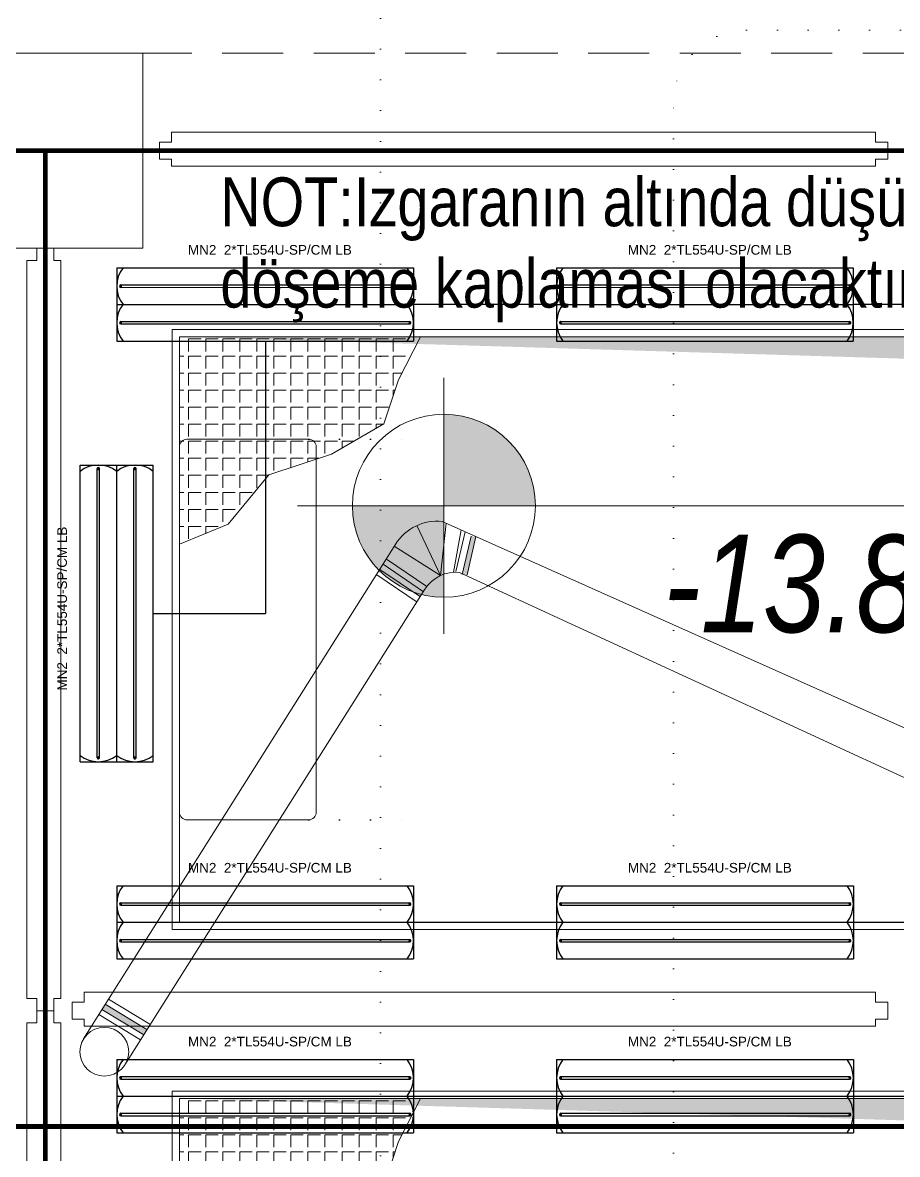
# Model space of a CAD drawing. Header units: metres. Extents: x -13316 to 152404, y -3899 to 30226.
# Drawn here: x 2610.7 to 2969.2, y 6338.6 to 6802.5 of the extents above; entities that cross this region are included whole.
import ezdxf
from ezdxf.enums import TextEntityAlignment as Align

# ---------------------------------------------------------------- set-up
doc = ezdxf.new("R2010")
doc.units = ezdxf.units.M
doc.header["$LTSCALE"] = 100
doc.header["$MEASUREMENT"] = 0
doc.linetypes.add('DOT2', pattern=[0.125, 0, -0.125])
doc.linetypes.add('HIDDEN', pattern=[0.375, 0.25, -0.125])
doc.layers.get('0').update_dxf_attribs({"color": 9, "lineweight": 9})
for name, color, linetype, lineweight in [('01', 9, 'Continuous', 9), ('06D', 9, 'Continuous', 9), ('10', 9, 'Continuous', 9), ('20', 9, 'DOT2', 9), ('21', 9, 'Continuous', 9), ('E-2x54 W SIVAÜSTÜ FLUORESAN YÜKSEK TAVAN ARMATÜRÜ', 7, 'Continuous', 30), ('E-KABLO', 7, 'Continuous', 30)]:
    doc.layers.add(name, color=color, linetype=linetype, lineweight=lineweight)
doc.styles.add('Arial', font='arial.ttf', dxfattribs={"height": 2.5})
doc.styles.add('MuuM_TEXT-ITALIC', font='ARIALNI.TTF')
doc.styles.add('MuuM_TEXT-STANDART', font='ARIALN.TTF')

# ---------------------------------------------------------------- blocks, each defined once
blk = doc.blocks.new('2x54 W SIVAÜSTÜ FLUORESAN YÜKSEK TAVAN ARMATÜRÜ')
at = {"layer": 'E-2x54 W SIVAÜSTÜ FLUORESAN YÜKSEK TAVAN ARMATÜRÜ', "color": 4}
for p, q in [((-60.8, 15), (-60.8, -15)), ((-60.8, 15), (60.8, 15)), ((60.8, 15), (60.8, 0)), ((-60, 0), (-15, 0)), ((15, 0), (60, 0)), ((60.8, 0), (60.8, -15)), ((-60.8, -15), (60.8, -15))]:
    blk.add_line(p, q, dxfattribs=at)
at = {"layer": 'E-2x54 W SIVAÜSTÜ FLUORESAN YÜKSEK TAVAN ARMATÜRÜ', "color": 7}
for p, q in [((-59.27, 8.01), (59.32, 8.01)), ((-59.16, 7.01), (59.44, 7)), ((-60.8, 0), (60.8, 0)), ((-59.27, -6.99), (59.32, -6.99)), ((-59.16, -7.99), (59.44, -8))]:
    blk.add_line(p, q, dxfattribs=at)
for centre in [(-59.23, 7.63), (-59.23, 7.33), (59.36, 7.63), (59.36, 7.33), (-59.23, -7.37), (-59.23, -7.67), (59.36, -7.37), (59.36, -7.67)]:
    blk.add_circle(centre, 0.11, dxfattribs=at)
for centre, radius, start, end in [((-48.66, 7.5), 12.14, 141.86, 218.14), ((48.66, 7.5), 12.14, 321.86, 38.14), ((-59.12, 7.51), 0.515, 106.8674, 266.7612), ((-59.32, 7.49), 0.519, 289.2244, 84.4042), ((59.47, 7.51), 0.515, 106.8674, 266.7612), ((59.27, 7.49), 0.519, 289.2244, 84.4042), ((-48.66, -7.5), 12.14, 141.86, 218.14), ((48.66, -7.5), 12.14, 321.86, 38.14), ((-59.12, -7.49), 0.515, 106.8674, 266.7612), ((-59.32, -7.51), 0.519, 289.2244, 84.4042), ((59.47, -7.49), 0.515, 106.8674, 266.7612), ((59.27, -7.51), 0.519, 289.2244, 84.4042)]:
    blk.add_arc(centre, radius, start, end, dxfattribs=at)
at = {"layer": 'E-2x54 W SIVAÜSTÜ FLUORESAN YÜKSEK TAVAN ARMATÜRÜ', "color": 7, "style": 'Arial'}
blk.add_text('MN2  2*TL554U-SP/CM LB', height=3.9508, dxfattribs=at).set_placement((-31.61, 20.4))
blk = doc.blocks.new('p-kolon_80x80')
blk.add_lwpolyline([(-40, -40), (40, -40), (40, 40), (-40, 40)], close=True)
blk = doc.blocks.new('2.bod.sitatik')
at = {"layer": '01'}
blk.add_blockref('p-kolon_80x80', (2300, -2200), dxfattribs=at)
blk = doc.blocks.new('p-işyeri')
at = {"color": 0, "const_width": 2}
blk.add_lwpolyline([(200, 0), (200, 700), (-200, 700), (-200, 0)], close=True, dxfattribs=at)
blk = doc.blocks.new('p-mekanik_boyahane_mahal10')
for p, q in [((0, 246), (596, 246)), ((0, 3), (0, 246)), ((3, 243), (593, 243)), ((3, 3), (3, 243)), ((6.73, 242.09), (6.73, 237.01)), ((6.73, 242.09), (11.81, 242.09)), ((13.72, 242.09), (13.72, 237.01)), ((13.72, 242.09), (18.8, 242.09)), ((20.7, 242.09), (20.7, 237.01)), ((20.7, 242.09), (25.78, 242.09)), ((27.69, 242.09), (27.69, 237.01)), ((27.69, 242.09), (32.77, 242.09)), ((34.67, 242.09), (34.67, 237.01)), ((34.67, 242.09), (39.75, 242.09)), ((41.66, 242.09), (41.66, 237.01)), ((41.66, 242.09), (46.74, 242.09)), ((48.64, 242.09), (48.64, 237.01)), ((48.64, 242.09), (53.72, 242.09)), ((55.63, 242.09), (55.63, 237.01)), ((55.63, 242.09), (60.71, 242.09)), ((62.61, 242.09), (62.61, 237.01)), ((62.61, 242.09), (67.69, 242.09)), ((69.6, 242.09), (69.6, 237.01)), ((69.6, 242.09), (74.68, 242.09)), ((76.58, 242.09), (76.58, 237.01)), ((76.58, 242.09), (81.66, 242.09)), ((83.57, 242.09), (83.57, 237.01)), ((83.57, 242.09), (88.65, 242.09)), ((90.55, 242.09), (90.55, 237.01)), ((90.55, 242.09), (95.63, 242.09)), ((101.69, 243), (92.77, 225.37)), ((3, 235.1), (4.83, 235.1)), ((6.73, 235.1), (6.73, 230.02)), ((6.73, 235.1), (11.81, 235.1)), ((13.72, 235.1), (13.72, 230.02)), ((13.72, 235.1), (18.8, 235.1)), ((20.7, 235.1), (20.7, 230.02)), ((20.7, 235.1), (25.78, 235.1)), ((27.69, 235.1), (27.69, 230.02)), ((27.69, 235.1), (32.77, 235.1)), ((34.67, 235.1), (34.67, 230.02)), ((34.67, 235.1), (39.75, 235.1)), ((41.66, 235.1), (41.66, 230.02)), ((41.66, 235.1), (46.74, 235.1)), ((48.64, 235.1), (48.64, 230.02)), ((48.64, 235.1), (53.72, 235.1)), ((55.63, 235.1), (55.63, 230.02)), ((55.63, 235.1), (60.71, 235.1)), ((62.61, 235.1), (62.61, 230.02)), ((62.61, 235.1), (67.69, 235.1)), ((69.6, 235.1), (69.6, 230.02)), ((69.6, 235.1), (74.68, 235.1)), ((76.58, 235.1), (76.58, 230.02)), ((76.58, 235.1), (81.66, 235.1)), ((83.57, 235.1), (83.57, 230.02)), ((83.57, 235.1), (88.65, 235.1)), ((90.55, 235.1), (90.55, 230.02)), ((90.55, 235.1), (95.63, 235.1)), ((3, 228.12), (4.83, 228.12)), ((6.73, 228.12), (6.73, 223.04)), ((6.73, 228.12), (11.81, 228.12)), ((13.72, 228.12), (13.72, 223.04)), ((13.72, 228.12), (18.8, 228.12)), ((20.7, 228.12), (20.7, 223.04)), ((20.7, 228.12), (25.78, 228.12)), ((27.69, 228.12), (27.69, 223.04)), ((27.69, 228.12), (32.77, 228.12)), ((34.67, 228.12), (34.67, 223.04)), ((34.67, 228.12), (39.75, 228.12)), ((41.66, 228.12), (41.66, 223.04)), ((41.66, 228.12), (46.74, 228.12)), ((48.64, 228.12), (48.64, 223.04)), ((48.64, 228.12), (53.72, 228.12)), ((55.63, 228.12), (55.63, 223.04)), ((55.63, 228.12), (60.71, 228.12)), ((62.61, 228.12), (62.61, 223.04)), ((62.61, 228.12), (67.69, 228.12)), ((69.6, 228.12), (69.6, 223.04)), ((69.6, 228.12), (74.68, 228.12)), ((76.58, 228.12), (76.58, 223.04)), ((76.58, 228.12), (81.66, 228.12)), ((83.57, 228.12), (83.57, 223.04)), ((83.57, 228.12), (88.65, 228.12)), ((90.55, 228.12), (90.55, 223.04)), ((90.55, 228.12), (94.23, 228.12)), ((92.77, 225.37), (86.77, 207.36)), ((3, 221.13), (4.83, 221.13)), ((6.73, 221.13), (6.73, 216.05)), ((6.73, 221.13), (11.81, 221.13)), ((13.72, 221.13), (13.72, 216.05)), ((13.72, 221.13), (18.8, 221.13)), ((20.7, 221.13), (20.7, 216.05)), ((20.7, 221.13), (25.78, 221.13)), ((27.69, 221.13), (27.69, 216.05)), ((27.69, 221.13), (32.77, 221.13)), ((34.67, 221.13), (34.67, 216.05)), ((34.67, 221.13), (39.75, 221.13)), ((41.66, 221.13), (41.66, 216.05)), ((41.66, 221.13), (46.74, 221.13)), ((48.64, 221.13), (48.64, 216.05)), ((48.64, 221.13), (53.72, 221.13)), ((55.63, 221.13), (55.63, 216.05)), ((55.63, 221.13), (60.71, 221.13)), ((62.61, 221.13), (62.61, 216.05)), ((62.61, 221.13), (67.69, 221.13)), ((69.6, 221.13), (69.6, 216.05)), ((69.6, 221.13), (74.68, 221.13)), ((76.58, 221.13), (76.58, 216.05)), ((76.58, 221.13), (81.66, 221.13)), ((83.57, 221.13), (83.57, 216.05)), ((83.57, 221.13), (88.65, 221.13)), ((90.55, 221.13), (90.55, 218.72)), ((90.55, 221.13), (91.36, 221.13))]:
    blk.add_line(p, q)
blk.add_lwpolyline([(3, 243), (3, 3), (53.89, 3), (3, 3), (593, 3)])
blk.add_solid([(3, 243), (593, 243), (580.29, 225.53), (593, 11)])
blk = doc.blocks.new('p-mekanik_boyahane_mahal9')
for points in [[(124.49, 161.08), (122.49, 161.28), (118.82, 145.57), (120.83, 145.37)], [(124.49, 161.08), (122.49, 161.28), (118.82, 145.57), (120.83, 145.37)], [(101.69, 136.35), (103.01, 138.47), (86.46, 149.73), (85.13, 147.61)], [(101.69, 136.35), (103.01, 138.47), (86.46, 149.73), (85.13, 147.61)], [(-11.67, -43.07), (-10.35, -40.95), (-27.46, -30.6), (-28.79, -32.72)], [(-11.67, -43.07), (-10.35, -40.95), (-27.46, -30.6), (-28.79, -32.72)], [(-11.67, -43.07), (-10.35, -40.95), (-27.46, -30.6), (-28.79, -32.72)]]:
    blk.add_hatch(color=256).paths.add_polyline_path(points)
for p, q in [((0, 246), (596, 246)), ((0, 3), (0, 246)), ((3, 243), (593, 243)), ((3, 3), (3, 243)), ((6.73, 242.09), (6.73, 237.01)), ((6.73, 242.09), (11.81, 242.09)), ((13.72, 242.09), (13.72, 237.01)), ((13.72, 242.09), (18.8, 242.09)), ((20.7, 242.09), (20.7, 237.01)), ((20.7, 242.09), (25.78, 242.09)), ((27.69, 242.09), (27.69, 237.01)), ((27.69, 242.09), (32.77, 242.09)), ((34.67, 242.09), (34.67, 237.01)), ((34.67, 242.09), (39.75, 242.09)), ((41.66, 242.09), (41.66, 237.01)), ((41.66, 242.09), (46.74, 242.09)), ((48.64, 242.09), (48.64, 237.01)), ((48.64, 242.09), (53.72, 242.09)), ((55.63, 242.09), (55.63, 237.01)), ((55.63, 242.09), (60.71, 242.09)), ((62.61, 242.09), (62.61, 237.01)), ((62.61, 242.09), (67.69, 242.09)), ((69.6, 242.09), (69.6, 237.01)), ((69.6, 242.09), (74.68, 242.09)), ((76.58, 242.09), (76.58, 237.01)), ((76.58, 242.09), (81.66, 242.09)), ((83.57, 242.09), (83.57, 237.01)), ((83.57, 242.09), (88.65, 242.09)), ((90.55, 242.09), (90.55, 237.01)), ((90.55, 242.09), (95.63, 242.09)), ((101.69, 243), (92.77, 225.37)), ((3, 235.1), (4.83, 235.1)), ((6.73, 235.1), (6.73, 230.02)), ((6.73, 235.1), (11.81, 235.1)), ((13.72, 235.1), (13.72, 230.02)), ((13.72, 235.1), (18.8, 235.1)), ((20.7, 235.1), (20.7, 230.02)), ((20.7, 235.1), (25.78, 235.1)), ((27.69, 235.1), (27.69, 230.02)), ((27.69, 235.1), (32.77, 235.1)), ((34.67, 235.1), (34.67, 230.02)), ((34.67, 235.1), (39.75, 235.1)), ((41.66, 235.1), (41.66, 230.02)), ((41.66, 235.1), (46.74, 235.1)), ((48.64, 235.1), (48.64, 230.02)), ((48.64, 235.1), (53.72, 235.1)), ((55.63, 235.1), (55.63, 230.02)), ((55.63, 235.1), (60.71, 235.1)), ((62.61, 235.1), (62.61, 230.02)), ((62.61, 235.1), (67.69, 235.1)), ((69.6, 235.1), (69.6, 230.02)), ((69.6, 235.1), (74.68, 235.1)), ((76.58, 235.1), (76.58, 230.02)), ((76.58, 235.1), (81.66, 235.1)), ((83.57, 235.1), (83.57, 230.02)), ((83.57, 235.1), (88.65, 235.1)), ((90.55, 235.1), (90.55, 230.02)), ((90.55, 235.1), (95.63, 235.1)), ((3, 228.12), (4.83, 228.12)), ((6.73, 228.12), (6.73, 223.04)), ((6.73, 228.12), (11.81, 228.12)), ((13.72, 228.12), (13.72, 223.04)), ((13.72, 228.12), (18.8, 228.12)), ((20.7, 228.12), (20.7, 223.04)), ((20.7, 228.12), (25.78, 228.12)), ((27.69, 228.12), (27.69, 223.04)), ((27.69, 228.12), (32.77, 228.12)), ((34.67, 228.12), (34.67, 223.04)), ((34.67, 228.12), (39.75, 228.12)), ((41.66, 228.12), (41.66, 223.04)), ((41.66, 228.12), (46.74, 228.12)), ((48.64, 228.12), (48.64, 223.04)), ((48.64, 228.12), (53.72, 228.12)), ((55.63, 228.12), (55.63, 223.04)), ((55.63, 228.12), (60.71, 228.12)), ((62.61, 228.12), (62.61, 223.04)), ((62.61, 228.12), (67.69, 228.12)), ((69.6, 228.12), (69.6, 223.04)), ((69.6, 228.12), (74.68, 228.12)), ((76.58, 228.12), (76.58, 223.04)), ((76.58, 228.12), (81.66, 228.12)), ((83.57, 228.12), (83.57, 223.04)), ((83.57, 228.12), (88.65, 228.12)), ((90.55, 228.12), (90.55, 223.04)), ((90.55, 228.12), (94.23, 228.12)), ((92.77, 225.37), (86.77, 207.36)), ((3, 221.13), (4.83, 221.13)), ((6.73, 221.13), (6.73, 216.05)), ((6.73, 221.13), (11.81, 221.13)), ((13.72, 221.13), (13.72, 216.05)), ((13.72, 221.13), (18.8, 221.13)), ((20.7, 221.13), (20.7, 216.05)), ((20.7, 221.13), (25.78, 221.13)), ((27.69, 221.13), (27.69, 216.05)), ((27.69, 221.13), (32.77, 221.13)), ((34.67, 221.13), (34.67, 216.05)), ((34.67, 221.13), (39.75, 221.13)), ((41.66, 221.13), (41.66, 216.05)), ((41.66, 221.13), (46.74, 221.13)), ((48.64, 221.13), (48.64, 216.05)), ((48.64, 221.13), (53.72, 221.13)), ((55.63, 221.13), (55.63, 216.05)), ((55.63, 221.13), (60.71, 221.13)), ((62.61, 221.13), (62.61, 216.05)), ((62.61, 221.13), (67.69, 221.13)), ((69.6, 221.13), (69.6, 216.05)), ((69.6, 221.13), (74.68, 221.13)), ((76.58, 221.13), (76.58, 216.05)), ((76.58, 221.13), (81.66, 221.13)), ((83.57, 221.13), (83.57, 216.05)), ((83.57, 221.13), (88.65, 221.13)), ((90.55, 221.13), (90.55, 218.72)), ((90.55, 221.13), (91.36, 221.13)), ((3, 214.15), (4.83, 214.15)), ((6.73, 214.15), (6.73, 209.07)), ((6.73, 214.15), (11.81, 214.15)), ((13.72, 214.15), (13.72, 209.07)), ((13.72, 214.15), (18.8, 214.15)), ((20.7, 214.15), (20.7, 209.07)), ((20.7, 214.15), (25.78, 214.15)), ((27.69, 214.15), (27.69, 209.07)), ((27.69, 214.15), (32.77, 214.15)), ((34.67, 214.15), (34.67, 209.07)), ((34.67, 214.15), (39.75, 214.15)), ((41.66, 214.15), (41.66, 209.07)), ((41.66, 214.15), (46.74, 214.15)), ((48.64, 214.15), (48.64, 209.07)), ((48.64, 214.15), (53.72, 214.15)), ((55.63, 214.15), (55.63, 209.07)), ((55.63, 214.15), (60.71, 214.15)), ((62.61, 214.15), (62.61, 209.07)), ((62.61, 214.15), (67.69, 214.15)), ((69.6, 214.15), (69.6, 209.07)), ((69.6, 214.15), (74.68, 214.15)), ((76.58, 214.15), (76.58, 209.07)), ((76.58, 214.15), (81.66, 214.15)), ((83.57, 214.15), (83.57, 209.07)), ((83.57, 214.15), (88.65, 214.15)), ((3, 207.16), (4.83, 207.16)), ((6.73, 207.16), (6.73, 202.08)), ((6.73, 207.16), (11.81, 207.16)), ((13.72, 207.16), (13.72, 202.08)), ((13.72, 207.16), (18.8, 207.16)), ((20.7, 207.16), (20.7, 202.08)), ((20.7, 207.16), (25.78, 207.16)), ((27.69, 207.16), (27.69, 202.08)), ((27.69, 207.16), (32.77, 207.16)), ((34.67, 207.16), (34.67, 202.08)), ((34.67, 207.16), (39.75, 207.16)), ((41.66, 207.16), (41.66, 202.08)), ((41.66, 207.16), (46.74, 207.16)), ((48.64, 207.16), (48.64, 202.08)), ((48.64, 207.16), (53.72, 207.16)), ((55.63, 207.16), (55.63, 202.08)), ((55.63, 207.16), (60.71, 207.16)), ((62.61, 207.16), (62.61, 202.08)), ((62.61, 207.16), (67.69, 207.16)), ((86.77, 207.36), (65.34, 194.93)), ((69.6, 207.16), (69.6, 202.08)), ((69.6, 207.16), (74.68, 207.16)), ((76.58, 207.16), (76.58, 202.08)), ((76.58, 207.16), (81.66, 207.16)), ((83.57, 207.16), (83.57, 205.5)), ((83.57, 207.16), (86.42, 207.16)), ((3, 200.18), (4.83, 200.18)), ((6.73, 200.18), (6.73, 195.1)), ((6.73, 200.18), (11.81, 200.18)), ((13.72, 200.18), (13.72, 195.1)), ((13.72, 200.18), (18.8, 200.18)), ((20.7, 200.18), (20.7, 195.1)), ((20.7, 200.18), (25.78, 200.18)), ((27.69, 200.18), (27.69, 195.1)), ((27.69, 200.18), (32.77, 200.18)), ((34.67, 200.18), (34.67, 195.1)), ((34.67, 200.18), (39.75, 200.18)), ((41.66, 200.18), (41.66, 195.1)), ((41.66, 200.18), (46.74, 200.18)), ((48.64, 200.18), (48.64, 195.1)), ((48.64, 200.18), (53.72, 200.18)), ((55.63, 200.18), (55.63, 195.1)), ((55.63, 200.18), (60.71, 200.18)), ((62.61, 200.18), (62.61, 195.1)), ((62.61, 200.18), (67.69, 200.18)), ((69.6, 200.18), (69.6, 197.4)), ((69.6, 200.18), (74.39, 200.18)), ((65.34, 194.93), (39.63, 186.35)), ((3, 193.19), (4.83, 193.19)), ((6.73, 193.19), (6.73, 188.11)), ((6.73, 193.19), (11.81, 193.19)), ((13.72, 193.19), (13.72, 188.11)), ((13.72, 193.19), (18.8, 193.19)), ((20.7, 193.19), (20.7, 188.11)), ((20.7, 193.19), (25.78, 193.19)), ((27.69, 193.19), (27.69, 188.11)), ((27.69, 193.19), (32.77, 193.19)), ((34.67, 193.19), (34.67, 188.11)), ((34.67, 193.19), (39.75, 193.19)), ((41.66, 193.19), (41.66, 188.11)), ((41.66, 193.19), (46.74, 193.19)), ((48.64, 193.19), (48.64, 189.36)), ((48.64, 193.19), (53.72, 193.19)), ((55.63, 193.19), (55.63, 191.69)), ((55.63, 193.19), (60.13, 193.19)), ((3, 186.21), (4.83, 186.21)), ((6.73, 186.21), (6.73, 181.13)), ((6.73, 186.21), (11.81, 186.21)), ((13.72, 186.21), (13.72, 181.13)), ((13.72, 186.21), (18.8, 186.21)), ((20.7, 186.21), (20.7, 181.13)), ((20.7, 186.21), (25.78, 186.21)), ((39.63, 186.35), (22.91, 166.2)), ((27.69, 186.21), (27.69, 181.13)), ((27.69, 186.21), (32.77, 186.21)), ((34.67, 186.21), (34.67, 181.13)), ((34.67, 186.21), (39.5, 186.21)), ((3, 179.22), (4.83, 179.22)), ((6.73, 179.22), (6.73, 174.14)), ((6.73, 179.22), (11.81, 179.22)), ((13.72, 179.22), (13.72, 174.14)), ((13.72, 179.22), (18.8, 179.22)), ((20.7, 179.22), (20.7, 174.14)), ((20.7, 179.22), (25.78, 179.22)), ((27.69, 179.22), (27.69, 174.14)), ((27.69, 179.22), (32.77, 179.22)), ((3, 172.24), (4.83, 172.24)), ((6.73, 172.24), (6.73, 167.16)), ((6.73, 172.24), (11.81, 172.24)), ((13.72, 172.24), (13.72, 167.16)), ((13.72, 172.24), (18.8, 172.24)), ((20.7, 172.24), (20.7, 167.16)), ((20.7, 172.24), (25.78, 172.24)), ((27.69, 172.24), (27.69, 171.96)), ((27.69, 172.24), (27.92, 172.24)), ((110.63, 167.28), (347.62, 61.32)), ((110.63, 167.28), (347.62, 61.32)), ((22.91, 166.2), (3, 158.04)), ((3, 165.25), (4.83, 165.25)), ((6.73, 165.25), (6.73, 160.17)), ((6.73, 165.25), (11.81, 165.25)), ((13.72, 165.25), (13.72, 162.25)), ((13.72, 165.25), (18.8, 165.25)), ((110.02, 145.15), (100.26, 165.61)), ((110.02, 145.15), (100.26, 165.61)), ((110.02, 145.15), (112.3, 166.53)), ((110.02, 145.15), (112.3, 166.53)), ((115.29, 146.46), (118.45, 163.79)), ((115.29, 146.46), (118.45, 163.79)), ((116.2, 146.73), (120.02, 163.08)), ((116.2, 146.73), (120.02, 163.08)), ((-36.31, -44.78), (91.59, 158.06)), ((-36.31, -44.78), (91.59, 158.06)), ((118.82, 145.57), (122.49, 161.28)), ((118.82, 145.57), (122.49, 161.28)), ((120.83, 145.37), (124.49, 161.08)), ((120.83, 145.37), (124.49, 161.08)), ((110.02, 145.15), (91.01, 157.14)), ((110.02, 145.15), (91.01, 157.14)), ((103.01, 138.47), (86.46, 149.73)), ((103.01, 138.47), (86.46, 149.73)), ((104.33, 140.6), (87.78, 151.85)), ((104.33, 140.6), (87.78, 151.85)), ((100.36, 134.23), (83.81, 145.48)), ((100.36, 134.23), (83.81, 145.48)), ((101.69, 136.35), (85.13, 147.61)), ((101.69, 136.35), (85.13, 147.61)), ((117.8, 146.4), (345.15, 41.47)), ((117.8, 146.4), (345.15, 41.47)), ((-19.39, -55.45), (103.52, 139.49)), ((-19.39, -55.45), (103.52, 139.49)), ((-10.35, -40.95), (-27.46, -30.6)), ((-10.35, -40.95), (-27.46, -30.6)), ((-10.35, -40.95), (-27.46, -30.6)), ((-9.11, -38.77), (-26.06, -28.53)), ((-9.11, -38.77), (-26.06, -28.53)), ((-9.11, -38.77), (-26.06, -28.53)), ((-12.99, -45.19), (-30.11, -34.84)), ((-12.99, -45.19), (-30.11, -34.84)), ((-12.99, -45.19), (-30.11, -34.84)), ((-11.67, -43.07), (-28.79, -32.72)), ((-11.67, -43.07), (-28.79, -32.72)), ((-11.67, -43.07), (-28.79, -32.72))]:
    blk.add_line(p, q)
for points in [[(3, 243), (3, 3), (53.89, 3), (3, 3), (593, 3)], [(0, 3), (0, 0), (596, 0)]]:
    blk.add_lwpolyline(points)
blk.add_circle((-27.83, -50.07), 10)
blk.add_circle((-27.83, -50.07), 10)
blk.add_circle((-27.83, -50.07), 10)
for centre, radius in [((108.51, 147.39), 20), ((108.51, 147.39), 20), ((116.21, 131.49), 15), ((116.21, 131.49), 15)]:
    blk.add_arc(centre, radius, 83.9062, 147.767)
blk.add_solid([(3, 243), (593, 243), (580.29, 225.53), (593, 11)])
blk = doc.blocks.new('0_elevationtarget-p-bk')
h = blk.add_hatch(color=250)
h.paths.add_polyline_path([(1.875, 0, 0.414214), (0, 1.875), (0, 0)])
h.paths.add_polyline_path([(0, 0), (-1.875, 0, 0.414214), (0, -1.875)])
blk.add_line((0, -2.625), (0, 2.625))
blk.add_lwpolyline([(12.453, 0), (-3, 0)])
blk.add_circle((0, 0), 1.875)
at = {"style": 'Arial'}
blk.add_attdef('BITMISKOT', text='', height=2, dxfattribs=at).set_placement((4.5, 0), align=Align.BOTTOM_LEFT)
at = {"style": 'MuuM_TEXT-ITALIC'}
blk.add_attdef('FINISHINGFLOORLEVEL', text='', height=2, dxfattribs=at).set_placement((4.5, -0.592), align=Align.TOP_LEFT)
blk = doc.blocks.new('2.bod.Mimari')
at = {"layer": '06D', "linetype": 'DOT2'}
blk.add_lwpolyline([(3925.09, -2030.56), (2527.42, -2030.56, 0.414214), (2437.42, -2120.56), (2437.42, -3732.3), (2557.42, -3732.3), (2557.42, -2180.56, -0.414214), (2587.42, -2150.56), (4072.19, -2150.56, -0.414214), (4102.19, -2180.56), (4102.19, -3758.35), (4222.19, -3758.35), (4222.19, -2119.1, 0.414214), (4132.19, -2029.1)], format="xyb", dxfattribs=at)
at = {"layer": '06D'}
for points in [[(2645.22, -2196.5), (2640.22, -2196.5), (2640.22, -2192.36), (2351.74, -2192.36), (2351.74, -2196.5), (2346.74, -2196.5), (2346.74, -2203.5), (2351.74, -2203.5), (2351.74, -2206.36), (2640.22, -2206.36), (2640.22, -2203.5), (2645.22, -2203.5)], [(2296.5, -2552.5), (2296.5, -2547.5), (2292.36, -2547.5), (2292.36, -2245), (2296.5, -2245), (2296.5, -2240), (2303.5, -2240), (2303.5, -2245), (2306.36, -2245), (2306.36, -2547.5), (2303.5, -2547.5), (2303.5, -2552.5)], [(2645.22, -2549), (2640.22, -2549), (2640.22, -2544.86), (2315.95, -2544.86), (2315.95, -2549), (2310.95, -2549), (2310.95, -2556), (2315.95, -2556), (2315.95, -2558.86), (2640.22, -2558.86), (2640.22, -2556), (2645.22, -2556)], [(2296.5, -2552.5), (2296.5, -2557.5), (2292.36, -2557.5), (2292.36, -2860), (2296.5, -2860), (2296.5, -2865), (2303.5, -2865), (2303.5, -2860), (2306.36, -2860), (2306.36, -2557.5), (2303.5, -2557.5), (2303.5, -2552.5)]]:
    blk.add_lwpolyline(points, close=True, dxfattribs=at)
at = {"layer": '06D', "linetype": 'DOT2', "lineweight": -3}
for points in [[(2408, -2318.25), (2447.42, -2318.25)], [(2408, -2474.25), (2447.42, -2474.25)]]:
    blk.add_lwpolyline(points, dxfattribs=at)
at = {"layer": '10'}
blk.add_lwpolyline([(2358, -2318.25), (2408, -2318.25, -0.414214), (2411, -2321.25), (2411, -2471.25, -0.414214), (2408, -2474.25), (2358, -2474.25, -0.414214), (2355, -2471.25), (2355, -2321.25, -0.414214)], format="xyb", close=True, dxfattribs=at)
at = {"layer": '20', "color": 251, "linetype": 'HIDDEN'}
blk.add_lwpolyline([(3040, -3750), (3039.93, -3030), (2960, -3030), (2960, -2865), (3039.92, -2865), (3040, -2240), (2960, -2240), (2960, -2160), (2340, -2160), (2340, -2240), (2260, -2240), (2260, -2160), (1640, -2160.01), (1640, -2240), (1560, -2240), (1560, -2865), (1640, -2865), (1640, -3030), (1560, -3030), (1560, -3750)], dxfattribs=at)
at = {"layer": '06D', "color": 89, "linetype": 'HIDDEN', "true_color": 0x2e4d23, "rotation": 90}
for p in [(2300, -2400), (3000, -2400), (2300, -2800), (3000, -2800)]:
    blk.add_blockref('p-işyeri', p, dxfattribs=at)
at = {"layer": '06D'}
for name, p in [('p-mekanik_boyahane_mahal9', (2352, -2519.25)), ('p-mekanik_boyahane_mahal10', (2352, -2831.47))]:
    blk.add_blockref(name, p, dxfattribs=at)
at = {"layer": '21'}
ref = blk.add_blockref('0_elevationtarget-p-bk', (2463.35, -2345.53), dxfattribs=dict(at, xscale=20, yscale=20, zscale=20))
ref.add_attrib('FINISHINGFLOORLEVEL', '-13.85', dxfattribs={"layer": '0', "height": 40, "style": 'MuuM_TEXT-ITALIC'}).set_placement((2553.35, -2357.37), align=Align.TOP_LEFT)
at = {"layer": '21', "insert": (2371.74, -2210.95), "char_height": 20, "width": 483.1245, "attachment_point": 1, "style": 'MuuM_TEXT-STANDART'}
blk.add_mtext('NOT:Izgaranın altında düşük döşemede Y01 döşeme kaplaması olacaktır.', dxfattribs=at)

msp = doc.modelspace()

# ---------------------------------------------------------------- linework, layer by layer
at = {"layer": 'E-KABLO', "color": 6}
for p, q in [((2829.7, 6687), (2771.02, 6687)), ((3009.99, 6687), (2951.3, 6687)), ((2710.22, 6672), (2710.22, 6560.36)), ((2664.42, 6560.36), (2710.22, 6560.36)), ((2770.94, 6433.75), (2829.62, 6433.75)), ((2951.22, 6433.75), (3009.9, 6433.75)), ((2770.88, 6362.47), (2829.56, 6362.47)), ((2951.16, 6362.47), (3009.84, 6362.47))]:
    msp.add_line(p, q, dxfattribs=at)

# ---------------------------------------------------------------- block references
for name in ['2.bod.sitatik', '2.bod.Mimari']:
    msp.add_blockref(name, (320, 8950))
at = {"layer": 'E-2x54 W SIVAÜSTÜ FLUORESAN YÜKSEK TAVAN ARMATÜRÜ', "color": 6}
for p in [(2710.06, 6687), (2890.34, 6687), (2710.07, 6433.73), (2890.36, 6433.73), (2710.08, 6362.47), (2890.36, 6362.47)]:
    msp.add_blockref('2x54 W SIVAÜSTÜ FLUORESAN YÜKSEK TAVAN ARMATÜRÜ', p, dxfattribs=at)
at = {"layer": 'E-2x54 W SIVAÜSTÜ FLUORESAN YÜKSEK TAVAN ARMATÜRÜ', "color": 6, "rotation": 89.99999999999939}
msp.add_blockref('2x54 W SIVAÜSTÜ FLUORESAN YÜKSEK TAVAN ARMATÜRÜ', (2649.26, 6560.36), dxfattribs=at)

doc.saveas('drawing.dxf')
